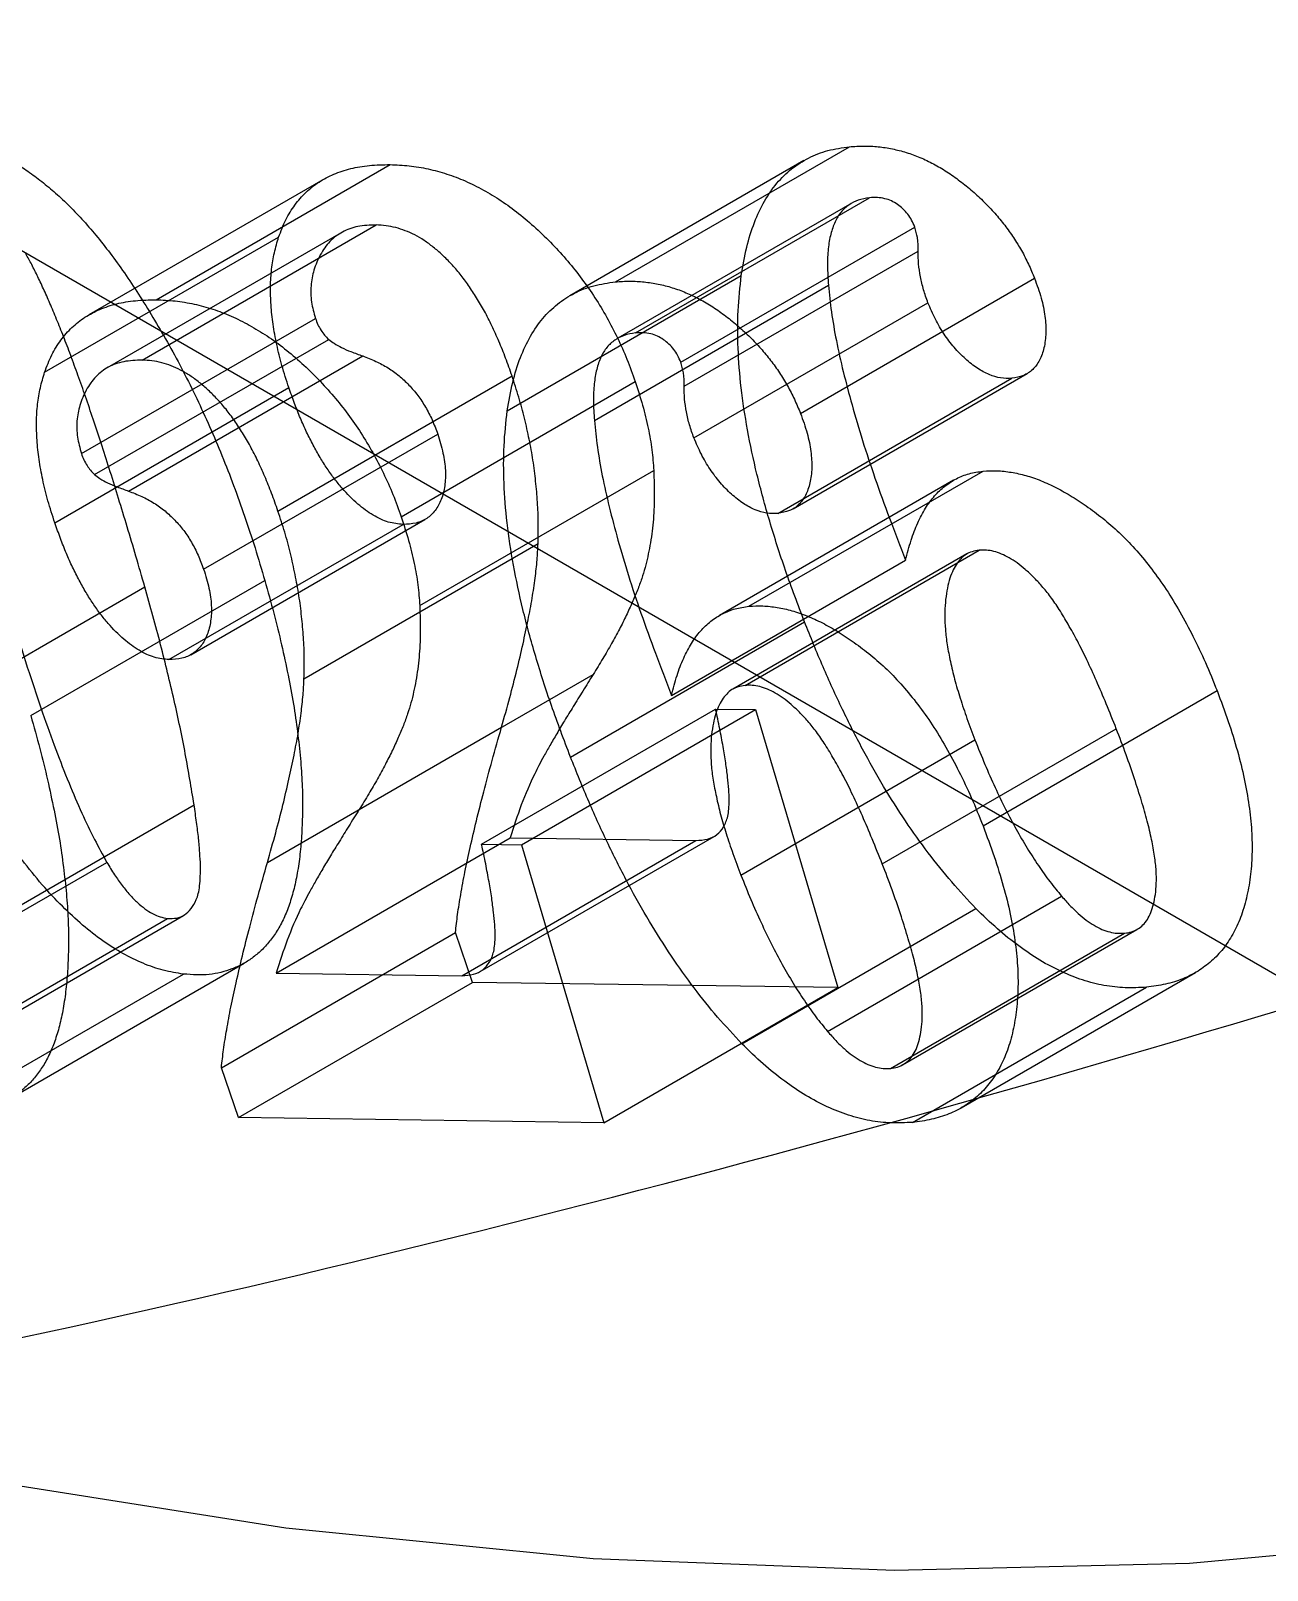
# Paper-space layout 'Sheet2' of a CAD drawing. Header units: inches. Extents: x 0 to 16.3, y 0 to 11.5.
# Drawn here: x 14.1968 to 14.3835, y 7.9144 to 8.1468 of the extents above; entities that cross this region are included whole.
import ezdxf

# ---------------------------------------------------------------- set-up
doc = ezdxf.new("R2010")
doc.units = ezdxf.units.IN
doc.header["$MEASUREMENT"] = 0

psp = doc.layouts.new('Sheet2')

# ---------------------------------------------------------------- linework, layer by layer
at = {"color": 7, "linetype": 'Continuous', "lineweight": 25}
for p, q in [((13.998752, 8.227152), (14.391105, 8.000652)), ((14.285088, 8.108894), (14.320443, 8.129305)), ((14.31355, 8.127201), (14.278195, 8.106791)), ((14.24089, 8.124317), (14.205535, 8.103907)), ((14.215699, 8.106191), (14.251054, 8.126601)), ((14.320791, 8.120779), (14.285435, 8.100368)), ((14.288096, 8.101184), (14.323451, 8.121594)), ((14.213593, 8.09708), (14.248949, 8.11749)), ((14.198855, 8.095237), (14.234211, 8.115648)), ((14.243657, 8.116312), (14.208301, 8.095902)), ((14.294953, 8.096762), (14.330309, 8.117172)), ((14.295475, 8.093127), (14.33083, 8.113537)), ((14.268746, 8.089431), (14.304101, 8.109841)), ((14.281899, 8.087974), (14.317255, 8.108384)), ((14.31304, 8.08903), (14.348395, 8.10944)), ((14.296938, 8.085335), (14.332294, 8.105745)), ((14.20441, 8.082977), (14.239765, 8.103387)), ((14.206415, 8.079805), (14.24177, 8.100215)), ((14.211548, 8.077305), (14.246903, 8.097715)), ((14.234106, 8.074285), (14.269462, 8.094695)), ((14.309611, 8.073921), (14.344966, 8.094331)), ((14.311926, 8.074624), (14.347281, 8.095035)), ((14.200399, 8.072511), (14.235755, 8.092921)), ((14.252714, 8.07343), (14.28807, 8.09384)), ((14.222877, 8.065508), (14.258233, 8.085919)), ((14.255522, 8.060001), (14.290877, 8.080411)), ((14.30526, 8.0599), (14.340615, 8.08031)), ((14.336169, 8.078937), (14.300814, 8.058526)), ((14.217644, 8.051858), (14.252999, 8.072268)), ((14.220952, 8.052598), (14.256307, 8.073008)), ((14.238036, 8.048954), (14.273392, 8.069364)), ((14.29357, 8.046458), (14.328925, 8.066868)), ((14.338175, 8.067813), (14.302819, 8.047403)), ((14.304658, 8.047952), (14.340014, 8.068362)), ((14.178639, 8.042416), (14.213995, 8.062826)), ((14.196766, 8.043391), (14.232122, 8.063801)), ((14.27829, 8.037148), (14.313646, 8.057558)), ((14.246378, 8.029203), (14.281733, 8.049614)), ((14.340611, 8.026757), (14.375967, 8.047167)), ((14.264866, 8.023972), (14.300221, 8.044382)), ((14.270881, 8.023903), (14.306237, 8.044313)), ((14.300221, 8.044382), (14.306237, 8.044313)), ((14.306237, 8.044313), (14.318669, 8.002334)), ((14.232522, 8.021225), (14.267878, 8.041635)), ((14.325392, 8.021001), (14.360747, 8.041412)), ((14.304037, 8.019321), (14.339392, 8.039731)), ((14.186079, 8.009525), (14.221434, 8.029935)), ((14.233846, 8.004531), (14.269201, 8.024941)), ((14.261858, 8.004128), (14.297213, 8.024538)), ((14.264648, 8.004753), (14.300003, 8.025163)), ((14.269201, 8.024941), (14.297213, 8.024538)), ((14.264866, 8.023972), (14.270881, 8.023903)), ((14.270881, 8.023903), (14.283313, 7.981924)), ((14.172905, 8.000829), (14.20826, 8.021239)), ((14.317131, 7.995715), (14.352486, 8.016126)), ((14.182068, 7.992367), (14.217424, 8.012777)), ((14.184468, 7.992796), (14.219823, 8.013206)), ((14.304197, 7.99385), (14.339552, 8.01426)), ((14.225564, 7.990231), (14.26092, 8.010642)), ((14.263486, 8.003117), (14.26092, 8.010642)), ((14.326635, 7.990136), (14.36199, 8.010546)), ((14.32847, 7.990684), (14.363826, 8.011094)), ((14.193639, 7.985591), (14.228995, 8.006001)), ((14.184475, 7.983962), (14.21983, 8.004372)), ((14.233846, 8.004531), (14.261858, 8.004128)), ((14.337335, 7.984173), (14.372691, 8.004583)), ((14.228131, 7.982706), (14.263486, 8.003117)), ((14.318669, 8.002334), (14.263486, 8.003117)), ((14.283313, 7.981924), (14.318669, 8.002334)), ((14.329944, 7.981974), (14.365299, 8.002384)), ((14.228131, 7.982706), (14.225564, 7.990231)), ((14.283313, 7.981924), (14.228131, 7.982706))]:
    psp.add_line(p, q, dxfattribs=at)
at = {"color": 7, "linetype": 'Continuous', "lineweight": 25, "flags": 128}
psp.add_lwpolyline([(14.140174, 7.938471), (14.188094, 7.928191), (14.235306, 7.920735), (14.281719, 7.916119), (14.327242, 7.914353), (14.371787, 7.915438), (14.415269, 7.919374)], dxfattribs=at)
at = {"color": 7, "linetype": 'Continuous', "lineweight": 25}
psp.add_ellipse((17.915105, 11.751564), major_axis=(4.336939, 3.717386), ratio=0.2183792, start_param=3.5007261, end_param=3.6022434, dxfattribs=at)
for points, knots in [([(14.184077, 8.130645), (14.184742, 8.130553), (14.18606, 8.13037), (14.188095, 8.129818), (14.190144, 8.129039), (14.192199, 8.128125), (14.194266, 8.126975), (14.196344, 8.125606), (14.198434, 8.124047), (14.200546, 8.122308), (14.202662, 8.120305), (14.204794, 8.118084), (14.206927, 8.115584), (14.209073, 8.112839), (14.211221, 8.109831), (14.213371, 8.106563), (14.215528, 8.103039), (14.217713, 8.099301), (14.219824, 8.09535), (14.221873, 8.091253), (14.223822, 8.087008), (14.225684, 8.082627), (14.227449, 8.078107), (14.229112, 8.07346), (14.230683, 8.068674), (14.231636, 8.065444), (14.232122, 8.063801)], [0, 0, 0, 0, 0.0326124, 0.064692, 0.0964739, 0.1279536, 0.1595647, 0.1912427, 0.2234848, 0.2564675, 0.2902401, 0.32534, 0.361843, 0.4002588, 0.4405305, 0.4828463, 0.5275953, 0.5746788, 0.6233504, 0.6730934, 0.723853, 0.7761951, 0.8298229, 0.8848587, 0.9414158, 1, 1, 1, 1]), ([(14.304101, 8.109841), (14.304347, 8.111288), (14.304829, 8.114117), (14.306003, 8.117891), (14.307532, 8.12113), (14.309402, 8.12386), (14.311645, 8.126035), (14.314233, 8.127682), (14.317154, 8.128841), (14.319335, 8.129148), (14.320443, 8.129305)], [0, 0, 0, 0, 0.13534572, 0.26457499, 0.38928181, 0.51077623, 0.63106414, 0.75150352, 0.87376825, 1, 1, 1, 1]), ([(14.320443, 8.129305), (14.321166, 8.129356), (14.32258, 8.129455), (14.32475, 8.12933), (14.326884, 8.129016), (14.328991, 8.128472), (14.33107, 8.127721), (14.333118, 8.126748), (14.335141, 8.125562), (14.337112, 8.124159), (14.339008, 8.122641), (14.340769, 8.120992), (14.342404, 8.119288), (14.343881, 8.117477), (14.345248, 8.115601), (14.346453, 8.113625), (14.347511, 8.11156), (14.348098, 8.110153), (14.348395, 8.10944)], [0, 0, 0, 0, 0.0795368, 0.1556419, 0.228122, 0.2980251, 0.3652372, 0.4309467, 0.4951217, 0.5590428, 0.6212133, 0.6802827, 0.7358164, 0.7901051, 0.8426241, 0.8948562, 0.9467838, 1, 1, 1, 1]), ([(14.234211, 8.115648), (14.234548, 8.116545), (14.235218, 8.118328), (14.236643, 8.120554), (14.238304, 8.122488), (14.24028, 8.124037), (14.242554, 8.125218), (14.245102, 8.126062), (14.247953, 8.126538), (14.250002, 8.12658), (14.251054, 8.126601)], [0, 0, 0, 0, 0.1190221, 0.2364637, 0.3548204, 0.4752717, 0.5981356, 0.7263519, 0.8594628, 1, 1, 1, 1]), ([(14.251054, 8.126601), (14.25201, 8.126561), (14.253887, 8.126482), (14.256752, 8.126005), (14.259583, 8.125235), (14.262366, 8.124206), (14.265115, 8.122807), (14.267814, 8.121199), (14.270477, 8.119263), (14.273074, 8.117043), (14.275554, 8.114623), (14.277893, 8.112067), (14.280041, 8.109361), (14.282027, 8.106519), (14.28381, 8.103531), (14.28543, 8.100418), (14.286888, 8.097175), (14.287673, 8.094961), (14.28807, 8.09384)], [0, 0, 0, 0, 0.0736908, 0.1446883, 0.212405, 0.2783681, 0.3421057, 0.4047845, 0.4670222, 0.5295194, 0.5913357, 0.6503561, 0.708422, 0.7655673, 0.8227968, 0.8801637, 0.9393154, 1, 1, 1, 1]), ([(14.323451, 8.121594), (14.322876, 8.121499), (14.321751, 8.121314), (14.320316, 8.120552), (14.319104, 8.119484), (14.318198, 8.117974), (14.317561, 8.116106), (14.317183, 8.113878), (14.317063, 8.111286), (14.317189, 8.109378), (14.317255, 8.108384)], [0, 0, 0, 0, 0.1217764, 0.2382361, 0.3530156, 0.4688073, 0.5895273, 0.7156496, 0.8518363, 1, 1, 1, 1]), ([(14.330309, 8.117172), (14.33016, 8.117524), (14.329873, 8.118201), (14.329249, 8.119143), (14.328523, 8.119963), (14.327675, 8.120623), (14.326743, 8.121166), (14.325712, 8.121506), (14.324594, 8.121657), (14.323847, 8.121616), (14.323451, 8.121594)], [0, 0, 0, 0, 0.1061603, 0.2040957, 0.3076742, 0.4163549, 0.5360325, 0.668693, 0.8242947, 1, 1, 1, 1]), ([(14.248949, 8.11749), (14.248, 8.117455), (14.246169, 8.117388), (14.243802, 8.116531), (14.241881, 8.115088), (14.240473, 8.113082), (14.23951, 8.110822), (14.239031, 8.108434), (14.239061, 8.105944), (14.239536, 8.104221), (14.239765, 8.103387)], [0, 0, 0, 0, 0.1536526, 0.2966968, 0.4345952, 0.5711425, 0.698533, 0.8088272, 0.9075825, 1, 1, 1, 1]), ([(14.269462, 8.094695), (14.269149, 8.095591), (14.268541, 8.097335), (14.267517, 8.099865), (14.266451, 8.102234), (14.265334, 8.104439), (14.264142, 8.106473), (14.262916, 8.108345), (14.26165, 8.110068), (14.260316, 8.1116), (14.258957, 8.112961), (14.257573, 8.114166), (14.256173, 8.115177), (14.254752, 8.116029), (14.25332, 8.116658), (14.25187, 8.11712), (14.250398, 8.117415), (14.249439, 8.117464), (14.248949, 8.11749)], [0, 0, 0, 0, 0.08118939, 0.15807638, 0.22992998, 0.29825058, 0.3629825, 0.4246934, 0.48393444, 0.54166832, 0.59835356, 0.65319453, 0.70841372, 0.76318767, 0.81908997, 0.87679733, 0.93692047, 1, 1, 1, 1]), ([(14.235755, 8.092921), (14.23539, 8.094034), (14.234673, 8.096221), (14.233909, 8.09942), (14.233323, 8.102493), (14.233035, 8.105411), (14.232947, 8.108205), (14.233103, 8.110856), (14.233534, 8.113343), (14.233983, 8.114872), (14.234211, 8.115648)], [0, 0, 0, 0, 0.1328112, 0.2608109, 0.3857192, 0.508231, 0.6298345, 0.7516472, 0.8740766, 1, 1, 1, 1]), ([(14.33083, 8.113537), (14.330831, 8.114202), (14.330833, 8.115353), (14.330464, 8.116632), (14.330309, 8.117172)], [0, 0, 0, 0, 0.57766917, 1, 1, 1, 1]), ([(14.213995, 8.062826), (14.21355, 8.064374), (14.212679, 8.067401), (14.211352, 8.071855), (14.210048, 8.076105), (14.20881, 8.08016), (14.207569, 8.084004), (14.206357, 8.087655), (14.205204, 8.091102), (14.204063, 8.094344), (14.202956, 8.097386), (14.201874, 8.100222), (14.200838, 8.102868), (14.199811, 8.105307), (14.198837, 8.10755), (14.197863, 8.109588), (14.196962, 8.111443), (14.196315, 8.112588), (14.196008, 8.113129)], [0, 0, 0, 0, 0.0921686, 0.1803496, 0.2650275, 0.3448634, 0.421423, 0.4933696, 0.5616394, 0.6260104, 0.6858198, 0.7422386, 0.7945956, 0.8431919, 0.8878023, 0.92878, 0.9662983, 1, 1, 1, 1]), ([(14.332294, 8.105745), (14.332058, 8.106399), (14.331583, 8.107715), (14.331145, 8.10968), (14.330836, 8.111658), (14.330832, 8.112901), (14.33083, 8.113537)], [0, 0, 0, 0, 0.2419171, 0.486885, 0.7373734, 1, 1, 1, 1]), ([(14.268746, 8.089431), (14.268992, 8.090878), (14.269474, 8.093707), (14.270647, 8.097481), (14.272176, 8.10072), (14.274047, 8.10345), (14.27629, 8.105625), (14.278878, 8.107272), (14.281799, 8.108431), (14.28398, 8.108738), (14.285088, 8.108894)], [0, 0, 0, 0, 0.13534572, 0.26457499, 0.38928181, 0.51077623, 0.63106414, 0.75150352, 0.87376825, 1, 1, 1, 1]), ([(14.285088, 8.108894), (14.285811, 8.108945), (14.287225, 8.109045), (14.289394, 8.10892), (14.291529, 8.108606), (14.293636, 8.108062), (14.295715, 8.10731), (14.297763, 8.106338), (14.299786, 8.105152), (14.301756, 8.103749), (14.303653, 8.102231), (14.305414, 8.100582), (14.307049, 8.098878), (14.308526, 8.097067), (14.309893, 8.09519), (14.311098, 8.093215), (14.312155, 8.09115), (14.312743, 8.089742), (14.31304, 8.08903)], [0, 0, 0, 0, 0.0795368, 0.1556419, 0.228122, 0.2980251, 0.3652372, 0.4309467, 0.4951217, 0.5590428, 0.6212133, 0.6802827, 0.7358164, 0.7901051, 0.8426241, 0.8948562, 0.9467838, 1, 1, 1, 1]), ([(14.313646, 8.057558), (14.312663, 8.060147), (14.310743, 8.065209), (14.308367, 8.072653), (14.306413, 8.079749), (14.304991, 8.086486), (14.304, 8.092878), (14.303554, 8.09889), (14.303515, 8.104594), (14.303906, 8.108096), (14.304101, 8.109841)], [0, 0, 0, 0, 0.1418966, 0.2774636, 0.407564, 0.5322081, 0.6529824, 0.7702216, 0.885538, 1, 1, 1, 1]), ([(14.317255, 8.108384), (14.317392, 8.107051), (14.317674, 8.104309), (14.318436, 8.099946), (14.319491, 8.095252), (14.320828, 8.090222), (14.322406, 8.084858), (14.324301, 8.079155), (14.326497, 8.073119), (14.328101, 8.06899), (14.328925, 8.066868)], [0, 0, 0, 0, 0.1008334, 0.2074461, 0.3205407, 0.4410043, 0.5689482, 0.7045747, 0.8481976, 1, 1, 1, 1]), ([(14.348395, 8.10944), (14.348758, 8.108442), (14.349463, 8.106503), (14.350019, 8.103708), (14.350171, 8.101153), (14.349891, 8.098895), (14.349209, 8.097017), (14.34817, 8.095567), (14.346736, 8.094646), (14.345565, 8.094438), (14.344966, 8.094331)], [0, 0, 0, 0, 0.1362978, 0.2646516, 0.3877682, 0.5128857, 0.635406, 0.7535025, 0.8738167, 1, 1, 1, 1]), ([(14.198855, 8.095237), (14.199193, 8.096135), (14.199863, 8.097918), (14.201287, 8.100144), (14.202949, 8.102078), (14.204925, 8.103627), (14.207199, 8.104808), (14.209747, 8.105651), (14.212598, 8.106128), (14.214647, 8.10617), (14.215699, 8.106191)], [0, 0, 0, 0, 0.1190221, 0.2364637, 0.3548204, 0.4752717, 0.5981356, 0.7263519, 0.8594628, 1, 1, 1, 1]), ([(14.215699, 8.106191), (14.216655, 8.106151), (14.218532, 8.106072), (14.221397, 8.105594), (14.224227, 8.104824), (14.22701, 8.103795), (14.229759, 8.102397), (14.232459, 8.100789), (14.235121, 8.098853), (14.237719, 8.096633), (14.240199, 8.094212), (14.242538, 8.091657), (14.244686, 8.088951), (14.246672, 8.086109), (14.248455, 8.083121), (14.250075, 8.080008), (14.251533, 8.076764), (14.252317, 8.074551), (14.252714, 8.07343)], [0, 0, 0, 0, 0.0736908, 0.1446883, 0.212405, 0.2783681, 0.3421057, 0.4047845, 0.4670222, 0.5295194, 0.5913357, 0.6503561, 0.708422, 0.7655673, 0.8227968, 0.8801637, 0.9393154, 1, 1, 1, 1]), ([(14.344966, 8.094331), (14.344408, 8.094315), (14.343325, 8.094285), (14.341548, 8.094827), (14.339746, 8.095787), (14.33795, 8.097213), (14.336227, 8.098948), (14.334695, 8.101011), (14.333338, 8.103289), (14.332648, 8.104913), (14.332294, 8.105745)], [0, 0, 0, 0, 0.1282649, 0.2491367, 0.3693591, 0.4941691, 0.6199389, 0.7422596, 0.8677845, 1, 1, 1, 1]), ([(14.239765, 8.103387), (14.239881, 8.103064), (14.240106, 8.102441), (14.2406, 8.101586), (14.241143, 8.100814), (14.241558, 8.100418), (14.24177, 8.100215)], [0, 0, 0, 0, 0.2721724, 0.5256215, 0.7568914, 1, 1, 1, 1]), ([(14.288096, 8.101184), (14.28752, 8.101089), (14.286395, 8.100903), (14.284961, 8.100141), (14.283749, 8.099074), (14.282843, 8.097564), (14.282205, 8.095696), (14.281827, 8.093468), (14.281708, 8.090876), (14.281834, 8.088968), (14.281899, 8.087974)], [0, 0, 0, 0, 0.1217764, 0.2382361, 0.3530156, 0.4688073, 0.5895273, 0.7156496, 0.8518363, 1, 1, 1, 1]), ([(14.294953, 8.096762), (14.294804, 8.097114), (14.294518, 8.097791), (14.293894, 8.098733), (14.293167, 8.099552), (14.29232, 8.100213), (14.291387, 8.100756), (14.290356, 8.101095), (14.289239, 8.101247), (14.288492, 8.101206), (14.288096, 8.101184)], [0, 0, 0, 0, 0.1061603, 0.2040957, 0.3076742, 0.4163549, 0.5360325, 0.668693, 0.8242947, 1, 1, 1, 1]), ([(14.24177, 8.100215), (14.242037, 8.100005), (14.242679, 8.099499), (14.243816, 8.098908), (14.245259, 8.098298), (14.246316, 8.097923), (14.246903, 8.097715)], [0, 0, 0, 0, 0.1564899, 0.3770548, 0.6539494, 1, 1, 1, 1]), ([(14.213593, 8.09708), (14.212645, 8.097045), (14.210814, 8.096977), (14.208447, 8.096121), (14.206525, 8.094678), (14.205118, 8.092671), (14.204154, 8.090412), (14.203676, 8.088024), (14.203706, 8.085534), (14.20418, 8.08381), (14.20441, 8.082977)], [0, 0, 0, 0, 0.1536526, 0.2966968, 0.4345952, 0.5711425, 0.698533, 0.8088272, 0.9075825, 1, 1, 1, 1]), ([(14.234106, 8.074285), (14.233794, 8.075181), (14.233186, 8.076925), (14.232162, 8.079455), (14.231096, 8.081824), (14.229978, 8.084029), (14.228787, 8.086063), (14.227561, 8.087935), (14.226295, 8.089658), (14.224961, 8.091189), (14.223602, 8.092551), (14.222218, 8.093755), (14.220818, 8.094766), (14.219397, 8.095619), (14.217965, 8.096248), (14.216515, 8.09671), (14.215043, 8.097005), (14.214084, 8.097054), (14.213593, 8.09708)], [0, 0, 0, 0, 0.08118939, 0.15807638, 0.22992998, 0.29825058, 0.3629825, 0.4246934, 0.48393444, 0.54166832, 0.59835356, 0.65319453, 0.70841372, 0.76318767, 0.81908997, 0.87679733, 0.93692047, 1, 1, 1, 1]), ([(14.246903, 8.097715), (14.247563, 8.097459), (14.248831, 8.096966), (14.250677, 8.095983), (14.252369, 8.094793), (14.25388, 8.093364), (14.255255, 8.091797), (14.256431, 8.08999), (14.257457, 8.088014), (14.257969, 8.086632), (14.258233, 8.085919)], [0, 0, 0, 0, 0.1508658, 0.289757, 0.4159001, 0.5328265, 0.6461939, 0.7588359, 0.8755284, 1, 1, 1, 1]), ([(14.295475, 8.093127), (14.295476, 8.093792), (14.295478, 8.094943), (14.295109, 8.096222), (14.294953, 8.096762)], [0, 0, 0, 0, 0.57766917, 1, 1, 1, 1]), ([(14.200399, 8.072511), (14.200034, 8.073624), (14.199318, 8.075811), (14.198553, 8.07901), (14.197968, 8.082083), (14.19768, 8.085), (14.197591, 8.087795), (14.197748, 8.090446), (14.198179, 8.092933), (14.198628, 8.094462), (14.198855, 8.095237)], [0, 0, 0, 0, 0.1328112, 0.2608109, 0.3857192, 0.508231, 0.6298345, 0.7516472, 0.8740766, 1, 1, 1, 1]), ([(14.273392, 8.069364), (14.273416, 8.0704), (14.273465, 8.072449), (14.273344, 8.075598), (14.273045, 8.078773), (14.272676, 8.08192), (14.272062, 8.085115), (14.27138, 8.088287), (14.270516, 8.091488), (14.269813, 8.093626), (14.269462, 8.094695)], [0, 0, 0, 0, 0.1326247, 0.2624417, 0.388965, 0.5143258, 0.6365997, 0.7584842, 0.8791142, 1, 1, 1, 1]), ([(14.252999, 8.072268), (14.252268, 8.072336), (14.250827, 8.072469), (14.248474, 8.073578), (14.246093, 8.075306), (14.244158, 8.077295), (14.242622, 8.079143), (14.241511, 8.080719), (14.240427, 8.082418), (14.239419, 8.084267), (14.238407, 8.086231), (14.23746, 8.088343), (14.236591, 8.090588), (14.236038, 8.09213), (14.235755, 8.092921)], [0, 0, 0, 0, 0.107983, 0.2128932, 0.3190337, 0.4342919, 0.4949171, 0.5579005, 0.6221283, 0.6901068, 0.7615869, 0.8364888, 0.9160698, 1, 1, 1, 1]), ([(14.28807, 8.09384), (14.288462, 8.092642), (14.289236, 8.090281), (14.290062, 8.086832), (14.290655, 8.083523), (14.290803, 8.081445), (14.290877, 8.080411)], [0, 0, 0, 0, 0.2607394, 0.5138069, 0.758112, 1, 1, 1, 1]), ([(14.296938, 8.085335), (14.296703, 8.085989), (14.296228, 8.087304), (14.295789, 8.08927), (14.295481, 8.091248), (14.295477, 8.092491), (14.295475, 8.093127)], [0, 0, 0, 0, 0.2419171, 0.486885, 0.7373734, 1, 1, 1, 1]), ([(14.27829, 8.037148), (14.277308, 8.039737), (14.275387, 8.044799), (14.273011, 8.052243), (14.271058, 8.059339), (14.269636, 8.066076), (14.268645, 8.072468), (14.268199, 8.07848), (14.268159, 8.084183), (14.268551, 8.087686), (14.268746, 8.089431)], [0, 0, 0, 0, 0.1418966, 0.2774636, 0.407564, 0.5322081, 0.6529824, 0.7702216, 0.885538, 1, 1, 1, 1]), ([(14.281899, 8.087974), (14.282037, 8.086641), (14.282319, 8.083899), (14.283081, 8.079536), (14.284135, 8.074842), (14.285472, 8.069812), (14.28705, 8.064448), (14.288946, 8.058744), (14.291142, 8.052709), (14.292745, 8.048579), (14.29357, 8.046458)], [0, 0, 0, 0, 0.1008334, 0.2074461, 0.3205407, 0.4410043, 0.5689482, 0.7045747, 0.8481976, 1, 1, 1, 1]), ([(14.31304, 8.08903), (14.313403, 8.088032), (14.314108, 8.086093), (14.314664, 8.083298), (14.314816, 8.080742), (14.314536, 8.078485), (14.313853, 8.076607), (14.312815, 8.075156), (14.31138, 8.074236), (14.31021, 8.074028), (14.309611, 8.073921)], [0, 0, 0, 0, 0.1362978, 0.2646516, 0.3877682, 0.5128857, 0.635406, 0.7535025, 0.8738167, 1, 1, 1, 1]), ([(14.258233, 8.085919), (14.258529, 8.084956), (14.259105, 8.083082), (14.259473, 8.080409), (14.259361, 8.078038), (14.258841, 8.075974), (14.257915, 8.074305), (14.256625, 8.073087), (14.254977, 8.072361), (14.25367, 8.0723), (14.252999, 8.072268)], [0, 0, 0, 0, 0.1300657, 0.2532668, 0.3736374, 0.4965062, 0.6197129, 0.7413446, 0.8670744, 1, 1, 1, 1]), ([(14.309611, 8.073921), (14.309053, 8.073905), (14.307969, 8.073874), (14.306192, 8.074417), (14.30439, 8.075377), (14.302595, 8.076803), (14.300871, 8.078537), (14.29934, 8.080601), (14.297983, 8.082879), (14.297293, 8.084503), (14.296938, 8.085335)], [0, 0, 0, 0, 0.1282649, 0.2491367, 0.3693591, 0.4941691, 0.6199389, 0.7422596, 0.8677845, 1, 1, 1, 1]), ([(14.20441, 8.082977), (14.204526, 8.082654), (14.204751, 8.082031), (14.205245, 8.081175), (14.205787, 8.080404), (14.206202, 8.080008), (14.206415, 8.079805)], [0, 0, 0, 0, 0.2721724, 0.5256215, 0.7568914, 1, 1, 1, 1]), ([(14.290877, 8.080411), (14.290921, 8.079066), (14.291009, 8.076397), (14.290831, 8.072593), (14.290337, 8.069048), (14.289717, 8.066236), (14.289046, 8.064025), (14.288405, 8.06227), (14.287604, 8.060434), (14.286717, 8.05845), (14.285657, 8.056391), (14.284485, 8.054205), (14.283151, 8.051943), (14.282216, 8.050407), (14.281733, 8.049614)], [0, 0, 0, 0, 0.10382791, 0.20595261, 0.307164, 0.40803261, 0.46123217, 0.52035927, 0.5849486, 0.65596932, 0.73258073, 0.81593647, 0.90497748, 1, 1, 1, 1]), ([(14.328925, 8.066868), (14.329182, 8.067883), (14.329682, 8.069856), (14.330692, 8.07248), (14.331872, 8.074733), (14.333242, 8.076611), (14.334814, 8.078099), (14.336562, 8.079224), (14.338481, 8.080011), (14.339901, 8.08021), (14.340615, 8.08031)], [0, 0, 0, 0, 0.14400857, 0.27993828, 0.40878407, 0.53171302, 0.65136459, 0.76862694, 0.88364441, 1, 1, 1, 1]), ([(14.340615, 8.08031), (14.34131, 8.080351), (14.342688, 8.080432), (14.344868, 8.080175), (14.347089, 8.079703), (14.349375, 8.078907), (14.351711, 8.077841), (14.3541, 8.076473), (14.356542, 8.074859), (14.359022, 8.072971), (14.361487, 8.0708), (14.363871, 8.0683), (14.366153, 8.065502), (14.368351, 8.062425), (14.370426, 8.059023), (14.372377, 8.055327), (14.37429, 8.051354), (14.375396, 8.048591), (14.375967, 8.047167)], [0, 0, 0, 0, 0.0571237, 0.1133251, 0.1688112, 0.2248574, 0.2810588, 0.3379278, 0.3968822, 0.457413, 0.5187859, 0.5801777, 0.6425267, 0.7071206, 0.7743226, 0.8453208, 0.9203091, 1, 1, 1, 1]), ([(14.206415, 8.079805), (14.206681, 8.079595), (14.207324, 8.079089), (14.20846, 8.078498), (14.209903, 8.077888), (14.210961, 8.077513), (14.211548, 8.077305)], [0, 0, 0, 0, 0.1564899, 0.3770548, 0.6539494, 1, 1, 1, 1]), ([(14.211548, 8.077305), (14.212208, 8.077048), (14.213476, 8.076556), (14.215322, 8.075572), (14.217014, 8.074382), (14.218525, 8.072954), (14.219899, 8.071387), (14.221076, 8.06958), (14.222102, 8.067603), (14.222613, 8.066222), (14.222877, 8.065508)], [0, 0, 0, 0, 0.1508658, 0.289757, 0.4159001, 0.5328265, 0.6461939, 0.7588359, 0.8755284, 1, 1, 1, 1]), ([(14.238036, 8.048954), (14.238061, 8.04999), (14.238109, 8.052039), (14.237988, 8.055188), (14.237689, 8.058362), (14.23732, 8.061509), (14.236706, 8.064704), (14.236025, 8.067877), (14.23516, 8.071078), (14.234458, 8.073216), (14.234106, 8.074285)], [0, 0, 0, 0, 0.1326247, 0.2624417, 0.388965, 0.5143258, 0.6365997, 0.7584842, 0.8791142, 1, 1, 1, 1]), ([(14.252714, 8.07343), (14.253107, 8.072232), (14.253881, 8.06987), (14.254707, 8.066422), (14.2553, 8.063112), (14.255448, 8.061034), (14.255522, 8.060001)], [0, 0, 0, 0, 0.2607394, 0.5138069, 0.758112, 1, 1, 1, 1]), ([(14.217644, 8.051858), (14.216913, 8.051926), (14.215472, 8.052059), (14.213119, 8.053168), (14.210737, 8.054896), (14.208802, 8.056885), (14.207267, 8.058733), (14.206155, 8.060309), (14.205072, 8.062008), (14.204064, 8.063857), (14.203051, 8.065821), (14.202104, 8.067932), (14.201235, 8.070178), (14.200683, 8.07172), (14.200399, 8.072511)], [0, 0, 0, 0, 0.107983, 0.2128932, 0.3190337, 0.4342919, 0.4949171, 0.5579005, 0.6221283, 0.6901068, 0.7615869, 0.8364888, 0.9160698, 1, 1, 1, 1]), ([(14.267878, 8.041635), (14.268297, 8.043129), (14.269102, 8.045997), (14.270187, 8.050194), (14.271114, 8.054097), (14.271869, 8.057717), (14.272516, 8.061004), (14.272944, 8.064051), (14.273271, 8.066771), (14.273354, 8.068544), (14.273392, 8.069364)], [0, 0, 0, 0, 0.1709019, 0.3282636, 0.4728385, 0.6039724, 0.7218772, 0.8271003, 0.920018, 1, 1, 1, 1]), ([(14.340014, 8.068362), (14.339659, 8.068307), (14.338957, 8.068199), (14.338016, 8.067774), (14.337218, 8.067091), (14.336535, 8.066196), (14.335946, 8.065102), (14.335464, 8.063791), (14.335139, 8.062219), (14.334885, 8.060481), (14.334817, 8.058511), (14.334888, 8.056375), (14.335175, 8.054045), (14.335678, 8.051527), (14.336308, 8.04884), (14.337165, 8.045963), (14.33819, 8.042906), (14.338983, 8.040811), (14.339392, 8.039731)], [0, 0, 0, 0, 0.0453581, 0.0899477, 0.1357194, 0.1825095, 0.231385, 0.2842492, 0.3398978, 0.399867, 0.4628889, 0.5280794, 0.5961348, 0.6677407, 0.7437179, 0.8242095, 0.9093301, 1, 1, 1, 1]), ([(14.360747, 8.041412), (14.360245, 8.04267), (14.359278, 8.045091), (14.3578, 8.048561), (14.356351, 8.051725), (14.354948, 8.054586), (14.353523, 8.057115), (14.352194, 8.059368), (14.350867, 8.061312), (14.349547, 8.062933), (14.348267, 8.064311), (14.347014, 8.06547), (14.345787, 8.06648), (14.344578, 8.067233), (14.343392, 8.067833), (14.342231, 8.068223), (14.341089, 8.068416), (14.340377, 8.06838), (14.340014, 8.068362)], [0, 0, 0, 0, 0.1073093, 0.2063908, 0.2967794, 0.3797207, 0.4544405, 0.5219017, 0.582639, 0.6375023, 0.6877802, 0.735347, 0.7809501, 0.8250172, 0.8676632, 0.9111093, 0.9547284, 1, 1, 1, 1]), ([(14.222877, 8.065508), (14.223173, 8.064546), (14.22375, 8.062672), (14.224118, 8.059998), (14.224006, 8.057628), (14.223486, 8.055564), (14.22256, 8.053895), (14.22127, 8.052677), (14.219621, 8.05195), (14.218315, 8.051889), (14.217644, 8.051858)], [0, 0, 0, 0, 0.1300657, 0.2532668, 0.3736374, 0.4965062, 0.6197129, 0.7413446, 0.8670744, 1, 1, 1, 1]), ([(14.192299, 8.063704), (14.192999, 8.06132), (14.194349, 8.056725), (14.196425, 8.050093), (14.19847, 8.043992), (14.200471, 8.038419), (14.202448, 8.033364), (14.204383, 8.028836), (14.206281, 8.024831), (14.207627, 8.022388), (14.20826, 8.021239)], [0, 0, 0, 0, 0.1678246, 0.3234788, 0.4659756, 0.5960238, 0.7146566, 0.8213312, 0.9159457, 1, 1, 1, 1]), ([(14.221434, 8.029935), (14.221014, 8.032491), (14.220159, 8.037696), (14.218449, 8.045764), (14.216411, 8.054173), (14.214809, 8.05991), (14.213995, 8.062826)], [0, 0, 0, 0, 0.2371228, 0.4828589, 0.7370593, 1, 1, 1, 1]), ([(14.232122, 8.063801), (14.232587, 8.062147), (14.233501, 8.058902), (14.234663, 8.05414), (14.235636, 8.049572), (14.236486, 8.045168), (14.23707, 8.040974), (14.23752, 8.036946), (14.237791, 8.033095), (14.237842, 8.029469), (14.237741, 8.026059), (14.237512, 8.022872), (14.237106, 8.019961), (14.236578, 8.01729), (14.235865, 8.014913), (14.235036, 8.012765), (14.234023, 8.010908), (14.232877, 8.009298), (14.231614, 8.007908), (14.230224, 8.006776), (14.228761, 8.005812), (14.227165, 8.005125), (14.225494, 8.004589), (14.223715, 8.004272), (14.221816, 8.004207), (14.220496, 8.004317), (14.21983, 8.004372)], [0, 0, 0, 0, 0.0587685, 0.1153669, 0.1702838, 0.2233977, 0.2749194, 0.325155, 0.3738794, 0.4215344, 0.4673735, 0.5112026, 0.553187, 0.5931416, 0.6313196, 0.6681394, 0.7036593, 0.7382855, 0.7720898, 0.8052912, 0.8376979, 0.8699357, 0.901947, 0.9343924, 0.9669111, 1, 1, 1, 1]), ([(14.255522, 8.060001), (14.255566, 8.058655), (14.255654, 8.055987), (14.255475, 8.052183), (14.254982, 8.048638), (14.254362, 8.045826), (14.25369, 8.043615), (14.253049, 8.04186), (14.252249, 8.040024), (14.251361, 8.03804), (14.250302, 8.035981), (14.24913, 8.033795), (14.247796, 8.031533), (14.246861, 8.029997), (14.246378, 8.029203)], [0, 0, 0, 0, 0.10382791, 0.20595261, 0.307164, 0.40803261, 0.46123217, 0.52035927, 0.5849486, 0.65596932, 0.73258073, 0.81593647, 0.90497748, 1, 1, 1, 1]), ([(14.29357, 8.046458), (14.293827, 8.047473), (14.294326, 8.049446), (14.295337, 8.05207), (14.296517, 8.054323), (14.297886, 8.056201), (14.299458, 8.057689), (14.301207, 8.058813), (14.303126, 8.059601), (14.304546, 8.0598), (14.30526, 8.0599)], [0, 0, 0, 0, 0.14400857, 0.27993828, 0.40878407, 0.53171302, 0.65136459, 0.76862694, 0.88364441, 1, 1, 1, 1]), ([(14.30526, 8.0599), (14.305954, 8.059941), (14.307332, 8.060022), (14.309512, 8.059764), (14.311733, 8.059293), (14.314019, 8.058497), (14.316356, 8.057431), (14.318745, 8.056063), (14.321187, 8.054448), (14.323667, 8.05256), (14.326131, 8.05039), (14.328515, 8.04789), (14.330797, 8.045092), (14.332995, 8.042015), (14.335071, 8.038613), (14.337021, 8.034917), (14.338935, 8.030944), (14.340041, 8.028181), (14.340611, 8.026757)], [0, 0, 0, 0, 0.0571237, 0.1133251, 0.1688112, 0.2248574, 0.2810588, 0.3379278, 0.3968822, 0.457413, 0.5187859, 0.5801777, 0.6425267, 0.7071206, 0.7743226, 0.8453208, 0.9203091, 1, 1, 1, 1]), ([(14.339552, 8.01426), (14.338317, 8.015577), (14.335822, 8.018234), (14.332267, 8.022692), (14.328818, 8.027518), (14.32551, 8.032756), (14.322329, 8.038393), (14.319289, 8.044427), (14.316348, 8.050855), (14.314562, 8.055285), (14.313646, 8.057558)], [0, 0, 0, 0, 0.11055239, 0.22317477, 0.33897975, 0.45935181, 0.58450088, 0.71607482, 0.85437433, 1, 1, 1, 1]), ([(14.232522, 8.021225), (14.232941, 8.022718), (14.233746, 8.025587), (14.234832, 8.029784), (14.235759, 8.033687), (14.236514, 8.037307), (14.23716, 8.040593), (14.237589, 8.043641), (14.237916, 8.046361), (14.237998, 8.048134), (14.238036, 8.048954)], [0, 0, 0, 0, 0.1709019, 0.3282636, 0.4728385, 0.6039724, 0.7218772, 0.8271003, 0.920018, 1, 1, 1, 1]), ([(14.281733, 8.049614), (14.281203, 8.048779), (14.280184, 8.047174), (14.278753, 8.044823), (14.277412, 8.042713), (14.276259, 8.040725), (14.275209, 8.038955), (14.274313, 8.037346), (14.273542, 8.035936), (14.272347, 8.033543), (14.270804, 8.030002), (14.269733, 8.026619), (14.269201, 8.024941)], [0, 0, 0, 0, 0.1106435, 0.2127152, 0.3059405, 0.3902966, 0.4663929, 0.5339377, 0.5923487, 0.642237, 0.8225118, 1, 1, 1, 1]), ([(14.304658, 8.047952), (14.304304, 8.047897), (14.303602, 8.047788), (14.30266, 8.047364), (14.301863, 8.04668), (14.301179, 8.045786), (14.300591, 8.044691), (14.300109, 8.043381), (14.299784, 8.041809), (14.29953, 8.040071), (14.299462, 8.038101), (14.299533, 8.035965), (14.29982, 8.033634), (14.300322, 8.031117), (14.300952, 8.02843), (14.30181, 8.025553), (14.302835, 8.022496), (14.303628, 8.020401), (14.304037, 8.019321)], [0, 0, 0, 0, 0.0453581, 0.0899477, 0.1357194, 0.1825095, 0.231385, 0.2842492, 0.3398978, 0.399867, 0.4628889, 0.5280794, 0.5961348, 0.6677407, 0.7437179, 0.8242095, 0.9093301, 1, 1, 1, 1]), ([(14.325392, 8.021001), (14.324889, 8.02226), (14.323923, 8.024681), (14.322445, 8.028151), (14.320996, 8.031315), (14.319592, 8.034175), (14.318168, 8.036705), (14.316838, 8.038958), (14.315511, 8.040902), (14.314192, 8.042523), (14.312911, 8.0439), (14.311659, 8.04506), (14.310431, 8.04607), (14.309223, 8.046822), (14.308036, 8.047423), (14.306876, 8.047813), (14.305734, 8.048006), (14.305021, 8.04797), (14.304658, 8.047952)], [0, 0, 0, 0, 0.1073093, 0.2063908, 0.2967794, 0.3797207, 0.4544405, 0.5219017, 0.582639, 0.6375023, 0.6877802, 0.735347, 0.7809501, 0.8250172, 0.8676632, 0.9111093, 0.9547284, 1, 1, 1, 1]), ([(14.375967, 8.047167), (14.376543, 8.045616), (14.37767, 8.042586), (14.37907, 8.038125), (14.380119, 8.033883), (14.380821, 8.029853), (14.381239, 8.026016), (14.381292, 8.022398), (14.381033, 8.018985), (14.380445, 8.015813), (14.379582, 8.012895), (14.378377, 8.010348), (14.37692, 8.008121), (14.37515, 8.006276), (14.373119, 8.004751), (14.370795, 8.003581), (14.368182, 8.002763), (14.366273, 8.002512), (14.365299, 8.002384)], [0, 0, 0, 0, 0.07058647, 0.13790259, 0.20282192, 0.26519573, 0.3265421, 0.38700301, 0.44727632, 0.50801691, 0.56862418, 0.62789734, 0.68710677, 0.7462446, 0.8066188, 0.86854512, 0.93292464, 1, 1, 1, 1]), ([(14.196766, 8.043391), (14.197232, 8.041737), (14.198145, 8.038491), (14.199308, 8.033729), (14.200281, 8.029162), (14.201131, 8.024758), (14.201714, 8.020563), (14.202165, 8.016536), (14.202435, 8.012685), (14.202487, 8.009059), (14.202386, 8.005649), (14.202157, 8.002462), (14.201751, 7.999551), (14.201222, 7.99688), (14.20051, 7.994503), (14.19968, 7.992355), (14.198668, 7.990498), (14.197522, 7.988887), (14.196259, 7.987498), (14.194869, 7.986366), (14.193405, 7.985402), (14.19181, 7.984714), (14.190138, 7.984178), (14.18836, 7.983862), (14.186461, 7.983796), (14.18514, 7.983906), (14.184475, 7.983962)], [0, 0, 0, 0, 0.0587685, 0.1153669, 0.1702838, 0.2233977, 0.2749194, 0.325155, 0.3738794, 0.4215344, 0.4673735, 0.5112026, 0.553187, 0.5931416, 0.6313196, 0.6681394, 0.7036593, 0.7382855, 0.7720898, 0.8052912, 0.8376979, 0.8699357, 0.901947, 0.9343924, 0.9669111, 1, 1, 1, 1]), ([(14.297213, 8.024538), (14.297823, 8.024576), (14.298989, 8.024648), (14.300442, 8.02532), (14.301467, 8.026527), (14.302031, 8.027896), (14.30223, 8.029323), (14.302287, 8.03067), (14.30222, 8.032297), (14.302026, 8.0342), (14.30175, 8.036355), (14.301335, 8.03879), (14.300841, 8.041489), (14.300434, 8.043389), (14.300221, 8.044382)], [0, 0, 0, 0, 0.0995703, 0.1902897, 0.2765056, 0.3642726, 0.4127049, 0.46921, 0.5352694, 0.6094197, 0.6927597, 0.785617, 0.8879245, 1, 1, 1, 1]), ([(14.26092, 8.010642), (14.261019, 8.01155), (14.261234, 8.013504), (14.261741, 8.016526), (14.262347, 8.019927), (14.26317, 8.023612), (14.264105, 8.027662), (14.265218, 8.032026), (14.266476, 8.036735), (14.267399, 8.039961), (14.267878, 8.041635)], [0, 0, 0, 0, 0.0811557, 0.1745344, 0.2807539, 0.3995, 0.5305534, 0.6740942, 0.8307761, 1, 1, 1, 1]), ([(14.36199, 8.010546), (14.362354, 8.010592), (14.363074, 8.010683), (14.36398, 8.011161), (14.364815, 8.011745), (14.365466, 8.012609), (14.365998, 8.013671), (14.366385, 8.014945), (14.366677, 8.016402), (14.366809, 8.018088), (14.366799, 8.020013), (14.366534, 8.022243), (14.366095, 8.024744), (14.365421, 8.027535), (14.364547, 8.030601), (14.363475, 8.033951), (14.362225, 8.03759), (14.361251, 8.040108), (14.360747, 8.041412)], [0, 0, 0, 0, 0.0438771, 0.0869085, 0.1290206, 0.1721517, 0.2160614, 0.2630428, 0.3116812, 0.3644063, 0.4210584, 0.4830984, 0.5518106, 0.6271868, 0.7087776, 0.7981404, 0.8954588, 1, 1, 1, 1]), ([(14.339392, 8.039731), (14.339885, 8.038499), (14.340845, 8.036097), (14.342394, 8.032607), (14.34397, 8.029335), (14.345587, 8.026271), (14.347239, 8.023424), (14.348943, 8.020778), (14.35067, 8.018334), (14.351891, 8.01685), (14.352486, 8.016126)], [0, 0, 0, 0, 0.1484793, 0.289396, 0.4231589, 0.5487826, 0.6697507, 0.7837842, 0.894547, 1, 1, 1, 1]), ([(14.304197, 7.99385), (14.302961, 7.995166), (14.300467, 7.997824), (14.296912, 8.002282), (14.293463, 8.007108), (14.290155, 8.012346), (14.286973, 8.017983), (14.283934, 8.024017), (14.280993, 8.030445), (14.279206, 8.034875), (14.27829, 8.037148)], [0, 0, 0, 0, 0.11055239, 0.22317477, 0.33897975, 0.45935181, 0.58450088, 0.71607482, 0.85437433, 1, 1, 1, 1]), ([(14.217424, 8.012777), (14.217897, 8.012767), (14.218837, 8.012747), (14.220056, 8.013248), (14.221035, 8.014232), (14.221713, 8.015353), (14.222113, 8.016557), (14.222302, 8.017749), (14.222389, 8.019186), (14.22242, 8.020839), (14.222295, 8.022772), (14.22213, 8.024926), (14.221812, 8.027353), (14.221563, 8.029051), (14.221434, 8.029935)], [0, 0, 0, 0, 0.0830733, 0.1651308, 0.2514996, 0.345454, 0.397801, 0.4581591, 0.5262725, 0.6026747, 0.6877235, 0.7826375, 0.8867816, 1, 1, 1, 1]), ([(14.246378, 8.029203), (14.245848, 8.028369), (14.244828, 8.026764), (14.243398, 8.024413), (14.242057, 8.022303), (14.240904, 8.020315), (14.239854, 8.018545), (14.238957, 8.016936), (14.238187, 8.015525), (14.236991, 8.013133), (14.235449, 8.009591), (14.234377, 8.006209), (14.233846, 8.004531)], [0, 0, 0, 0, 0.1106435, 0.2127152, 0.3059405, 0.3902966, 0.4663929, 0.5339377, 0.5923487, 0.642237, 0.8225118, 1, 1, 1, 1]), ([(14.340611, 8.026757), (14.341188, 8.025206), (14.342315, 8.022175), (14.343714, 8.017715), (14.344763, 8.013473), (14.345465, 8.009443), (14.345884, 8.005605), (14.345937, 8.001988), (14.345678, 7.998575), (14.34509, 7.995402), (14.344226, 7.992485), (14.343021, 7.989938), (14.341565, 7.987711), (14.339794, 7.985865), (14.337764, 7.984341), (14.335439, 7.983171), (14.332826, 7.982353), (14.330918, 7.982102), (14.329944, 7.981974)], [0, 0, 0, 0, 0.07058647, 0.13790259, 0.20282192, 0.26519573, 0.3265421, 0.38700301, 0.44727632, 0.50801691, 0.56862418, 0.62789734, 0.68710677, 0.7462446, 0.8066188, 0.86854512, 0.93292464, 1, 1, 1, 1]), ([(14.261858, 8.004128), (14.262468, 8.004166), (14.263634, 8.004238), (14.265087, 8.00491), (14.266112, 8.006116), (14.266676, 8.007486), (14.266875, 8.008913), (14.266932, 8.01026), (14.266864, 8.011887), (14.266671, 8.013789), (14.266394, 8.015945), (14.26598, 8.01838), (14.265486, 8.021079), (14.265079, 8.022979), (14.264866, 8.023972)], [0, 0, 0, 0, 0.0995703, 0.1902897, 0.2765056, 0.3642726, 0.4127049, 0.46921, 0.5352694, 0.6094197, 0.6927597, 0.785617, 0.8879245, 1, 1, 1, 1]), ([(14.21983, 8.004372), (14.218822, 8.004529), (14.216839, 8.004838), (14.213759, 8.005913), (14.21069, 8.007398), (14.207616, 8.009331), (14.204547, 8.011744), (14.201483, 8.014595), (14.198407, 8.017874), (14.196451, 8.020335), (14.195447, 8.021597)], [0, 0, 0, 0, 0.12597004, 0.24785537, 0.36765384, 0.48720729, 0.60850367, 0.73327965, 0.86316805, 1, 1, 1, 1]), ([(14.20826, 8.021239), (14.208639, 8.020607), (14.209363, 8.019398), (14.210544, 8.017773), (14.211689, 8.016347), (14.212844, 8.015158), (14.214003, 8.014213), (14.215162, 8.013458), (14.216317, 8.012985), (14.217053, 8.012847), (14.217424, 8.012777)], [0, 0, 0, 0, 0.1537036, 0.2938532, 0.4228348, 0.5433911, 0.6583264, 0.7709519, 0.8845241, 1, 1, 1, 1]), ([(14.225564, 7.990231), (14.225664, 7.99114), (14.225878, 7.993094), (14.226385, 7.996116), (14.226991, 7.999517), (14.227815, 8.003202), (14.228749, 8.007251), (14.229862, 8.011616), (14.231121, 8.016325), (14.232043, 8.01955), (14.232522, 8.021225)], [0, 0, 0, 0, 0.0811557, 0.1745344, 0.2807539, 0.3995, 0.5305534, 0.6740942, 0.8307761, 1, 1, 1, 1]), ([(14.326635, 7.990136), (14.326999, 7.990182), (14.327719, 7.990273), (14.328625, 7.990751), (14.329459, 7.991335), (14.330111, 7.992199), (14.330643, 7.993261), (14.331029, 7.994535), (14.331322, 7.995992), (14.331453, 7.997678), (14.331444, 7.999603), (14.331178, 8.001832), (14.33074, 8.004334), (14.330066, 8.007125), (14.329191, 8.010191), (14.32812, 8.01354), (14.326869, 8.01718), (14.325896, 8.019698), (14.325392, 8.021001)], [0, 0, 0, 0, 0.0438771, 0.0869085, 0.1290206, 0.1721517, 0.2160614, 0.2630428, 0.3116812, 0.3644063, 0.4210584, 0.4830984, 0.5518106, 0.6271868, 0.7087776, 0.7981404, 0.8954588, 1, 1, 1, 1]), ([(14.304037, 8.019321), (14.304529, 8.018088), (14.305489, 8.015686), (14.307038, 8.012196), (14.308615, 8.008925), (14.310232, 8.005861), (14.311884, 8.003014), (14.313588, 8.000368), (14.315314, 7.997924), (14.316535, 7.996439), (14.317131, 7.995715)], [0, 0, 0, 0, 0.1484793, 0.289396, 0.4231589, 0.5487826, 0.6697507, 0.7837842, 0.894547, 1, 1, 1, 1]), ([(14.352486, 8.016126), (14.352903, 8.01565), (14.353714, 8.014725), (14.35496, 8.013526), (14.356182, 8.012494), (14.357391, 8.011722), (14.358587, 8.011082), (14.359753, 8.010698), (14.360899, 8.010505), (14.361621, 8.010532), (14.36199, 8.010546)], [0, 0, 0, 0, 0.1396248, 0.2714096, 0.3950052, 0.5160661, 0.6349992, 0.7542386, 0.8739529, 1, 1, 1, 1]), ([(14.365299, 8.002384), (14.36424, 8.002332), (14.362165, 8.002229), (14.358938, 8.002574), (14.355702, 8.003387), (14.352457, 8.004686), (14.34922, 8.006372), (14.345978, 8.008568), (14.342729, 8.011169), (14.340621, 8.01322), (14.339552, 8.01426)], [0, 0, 0, 0, 0.1348376, 0.2640289, 0.3890843, 0.510228, 0.6307812, 0.750867, 0.8736623, 1, 1, 1, 1]), ([(14.317131, 7.995715), (14.317548, 7.99524), (14.318358, 7.994315), (14.319605, 7.993116), (14.320827, 7.992083), (14.322036, 7.991312), (14.323231, 7.990672), (14.324398, 7.990288), (14.325544, 7.990095), (14.326265, 7.990122), (14.326635, 7.990136)], [0, 0, 0, 0, 0.1396248, 0.2714096, 0.3950052, 0.5160661, 0.6349992, 0.7542386, 0.8739529, 1, 1, 1, 1]), ([(14.329944, 7.981974), (14.328884, 7.981921), (14.32681, 7.981819), (14.323583, 7.982164), (14.320347, 7.982977), (14.317102, 7.984276), (14.313865, 7.985962), (14.310622, 7.988158), (14.307374, 7.990758), (14.305266, 7.99281), (14.304197, 7.99385)], [0, 0, 0, 0, 0.1348376, 0.2640289, 0.3890843, 0.510228, 0.6307812, 0.750867, 0.8736623, 1, 1, 1, 1])]:
    psp.add_open_spline(points, degree=3, knots=knots, dxfattribs=at)

doc.saveas('drawing.dxf')
